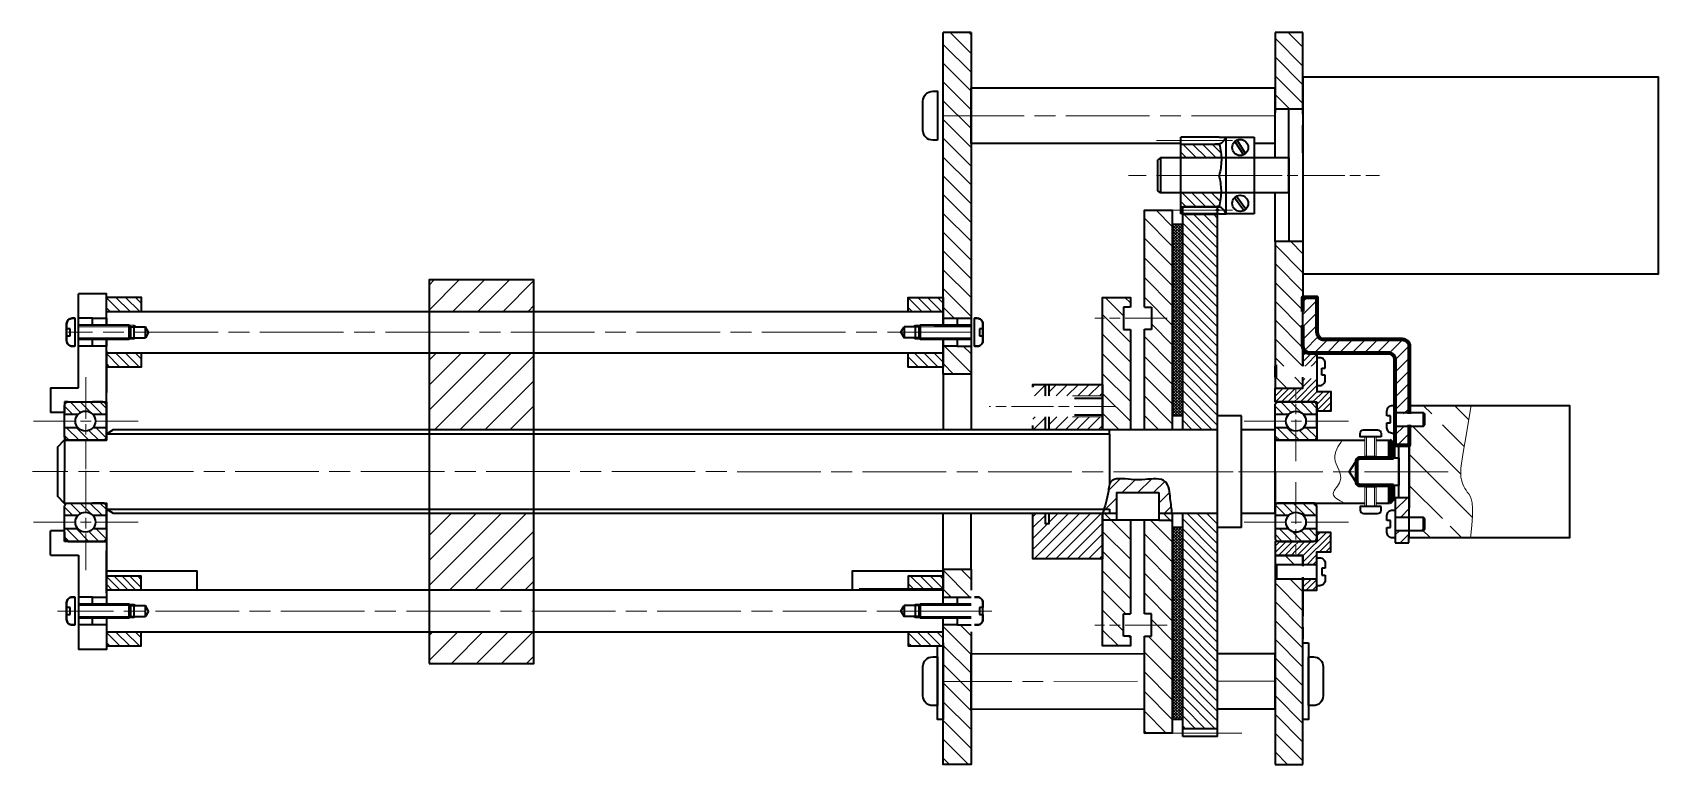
# Model space of a CAD drawing. Header units: millimetres. Extents: x -1657 to 2092, y -1414 to 1302.
# Drawn here: x 1858.6 to 2091.8, y 209.1 to 314.1 of the extents above; entities that cross this region are included whole.
import ezdxf

# ---------------------------------------------------------------- set-up
doc = ezdxf.new("R2010")
doc.units = ezdxf.units.MM
doc.linetypes.add('AM_ISO08W050', pattern=[18, 12, -1.5, 3, -1.5])
doc.linetypes.add('AM_ISO08W050x2', pattern=[9, 6, -0.75, 1.5, -0.75])
for name, color, linetype, lineweight in [('AM_0', 7, 'Continuous', 35), ('AM_0N', 7, 'Continuous', 15), ('AM_4', 3, 'Continuous', 15), ('AM_4N', 3, 'Continuous', 15), ('AM_7', 4, 'AM_ISO08W050', 15), ('AM_8', 1, 'Continuous', 15), ('основные', 7, 'Continuous', 35), ('оч жирные', 7, 'Continuous', 70), ('тонкие', 2, 'Continuous', 15)]:
    doc.layers.add(name, color=color, linetype=linetype, lineweight=lineweight)
pattern_1 = [(315, (1840.7887, 507.6858), (0.7071068, 0.7071068), [])]
pattern_2 = [(45, (1790.4192, 507.68577), (-0.4490128, 0.4490128), [])]
pattern_3 = [(315, (1714.5844, 707.1467), (0.7071068, 0.7071068), [])]
pattern_4 = [(315, (1540.9434, 707.1549), (0.7071068, 0.7071068), [])]
pattern_5 = [(315, (1540.9434, 692.6549), (0.7071068, 0.7071068), [])]
pattern_6 = [(315, (1694.443, 1719.7719), (1.4142136, 1.4142136), [])]
pattern_7 = [(315, (1694.4429, 1719.7719), (0.7071068, 0.7071068), [])]

msp = doc.modelspace()

# ---------------------------------------------------------------- hatches: boundary and pattern name
at = {"layer": 'AM_8'}
h = msp.add_hatch(dxfattribs=at)
h.set_pattern_fill('ANSI31', color=256, scale=0.6, angle=270, style=0)
h.set_pattern_definition([(315, (1694.443, 1719.7719), (1.3470384, 1.3470384), [])])
h.paths.add_polyline_path([(2040.789, 266.219), (2040.789, 271.802), (2040.789, 272.086), (2040.789, 275.086), (2040.789, 276.104), (2040.789, 279.486), (2040.789, 284.086), (2036.789, 284.086), (2036.789, 266.219), (2037.016, 266.436), (2037.016, 266.219)])
h.paths.add_polyline_path([(2040.789, 303.086), (2040.789, 314.086), (2036.789, 314.086), (2036.789, 303.086)])
h.paths.add_polyline_path([(2040.789, 263.086), (2040.789, 264.652), (2037.016, 264.652), (2037.016, 264.436), (2036.789, 264.652), (2036.789, 263.086)])
h.paths.add_polyline_path([(2040.789, 209.086), (2040.789, 228.802), (2040.789, 234.302), (2040.789, 235.736), (2037.016, 235.736), (2036.789, 235.952), (2036.789, 230.369), (2036.789, 209.086)])
h.paths.add_polyline_path([(2040.789, 237.736), (2040.789, 239.086), (2036.789, 239.086), (2036.789, 237.519), (2037.016, 237.736)])
h.paths.add_polyline_path([(1993.18, 209.086), (1993.18, 220.982), (1989.18, 220.975), (1989.18, 215.523), (1989.18, 209.086)])
h.paths.add_polyline_path([(1993.18, 220.982), (1993.18, 228.099), (1993.18, 229.099), (1991.18, 229.099), (1989.18, 229.099), (1989.18, 220.975)])
h.paths.add_polyline_path([(1993.18, 233.099), (1993.18, 234.099), (1993.18, 237.089), (1989.18, 237.089), (1989.18, 233.099), (1991.18, 233.099)])
h.paths.add_polyline_path([(1993.18, 265.089), (1993.18, 269.089), (1991.18, 269.089), (1989.18, 269.089), (1989.18, 265.089)])
h.paths.add_polyline_path([(1991.18, 273.089), (1993.18, 273.089), (1993.18, 274.089), (1993.18, 302.149), (1989.18, 302.149), (1989.18, 296.649), (1989.18, 273.089)])
h.paths.add_polyline_path([(1993.18, 302.149), (1993.18, 314.086), (1989.18, 314.086), (1989.18, 302.149)])
h = msp.add_hatch(dxfattribs=at)
h.set_pattern_fill('_U', color=256, angle=315, style=0, pattern_type=0)
h.set_pattern_definition(pattern_1)
h.paths.add_polyline_path([(2028.789, 297.961), (2023.289, 297.961), (2023.289, 296.086), (2029.081, 296.086)])
h = msp.add_hatch(dxfattribs=at)
h.set_pattern_fill('_U', color=256, angle=315, style=0, pattern_type=0)
h.set_pattern_definition(pattern_1)
h.paths.add_polyline_path([(2028.789, 291.086), (2023.289, 291.086), (2023.289, 289.211), (2028.789, 289.211)])
h = msp.add_hatch(dxfattribs=at)
h.set_pattern_fill('_U', color=256, angle=315, style=0, pattern_type=0)
h.set_pattern_definition(pattern_1)
h.paths.add_polyline_path([(2023.289, 289.211), (2028.789, 289.211), (2029.081, 291.086), (2023.289, 291.086)])
h = msp.add_hatch(dxfattribs=at)
h.set_pattern_fill('_U', color=256, scale=2, angle=315, style=0, pattern_type=0)
h.set_pattern_definition(pattern_6)
h.paths.add_polyline_path([(2022.043, 257.086), (2022.043, 288.586), (2020.039, 288.586), (2018.043, 288.587), (2018.043, 274.695), (2019.043, 274.695), (2019.043, 271.495), (2018.043, 271.496), (2018.043, 257.086)])
h.paths.add_polyline_path([(2019.043, 230.68), (2019.043, 227.48), (2018.043, 227.48), (2018.043, 213.587), (2022.043, 213.587), (2022.043, 244.13), (2020.107, 244.13), (2018.043, 244.13), (2018.043, 230.68)])
h.paths.add_polyline_path([(2016.043, 257.086), (2016.043, 271.49), (2015.043, 271.49), (2015.043, 273.086), (2012.043, 273.086), (2012.043, 257.087)])
h.paths.add_polyline_path([(2015.043, 229.089), (2015.043, 230.7), (2016.043, 230.7), (2016.043, 244.13), (2014.107, 244.13), (2012.043, 244.13), (2012.043, 238.589), (2012.043, 229.089)])
h.paths.add_polyline_path([(2015.043, 273.086), (2015.043, 274.695), (2016.043, 274.695), (2016.043, 276.088), (2012.043, 276.088), (2012.043, 273.086)])
h.paths.add_polyline_path([(2016.043, 226.088), (2016.043, 227.481, -0.1329713), (2015.966, 227.494), (2015.726, 227.494, -0.1110807), (2015.661, 227.48, -0.1110807), (2015.597, 227.494), (2015.357, 227.494, -0.1110807), (2015.293, 227.48, -0.1110807), (2015.229, 227.494), (2015.043, 227.494), (2015.043, 229.089), (2012.043, 229.089), (2012.043, 226.088)])
h = msp.add_hatch(dxfattribs=at)
h.set_pattern_fill('_U', color=256, angle=315, style=0, pattern_type=0)
h.set_pattern_definition(pattern_1)
h.paths.add_polyline_path([(2023.539, 287.961), (2023.539, 259.086), (2023.543, 259.086), (2023.542, 257.086), (2028.539, 257.086), (2028.539, 287.961)])
h = msp.add_hatch(dxfattribs=at)
h.set_pattern_fill('ANSI37', color=256, scale=0.091, angle=270, style=0)
h.set_pattern_definition([(315, (1694.4429, 1719.77185), (0.204300827, 0.204300827), []), (45, (1694.4429, 1719.77185), (-0.204300827, 0.204300827), [])])
h.paths.add_polyline_path([(2023.539, 259.086), (2023.539, 286.586), (2022.043, 286.586), (2022.043, 259.086)])
h.paths.add_polyline_path([(2023.539, 215.586), (2023.539, 243.086), (2022.043, 243.086), (2022.043, 215.586)])
h = msp.add_hatch(dxfattribs=at)
h.set_pattern_fill('ANSI31', color=256, scale=0.8, style=0)
h.set_pattern_definition([(45, (91.5108, 307.4404), (-1.7960512, 1.7960512), [])])
h.paths.add_polyline_path([(1930.46, 278.591), (1915.46, 278.591), (1915.46, 274.085), (1930.46, 274.085)])
h.paths.add_polyline_path([(1930.46, 268.091), (1915.46, 268.093), (1915.46, 257.092), (1930.46, 257.091)])
h.paths.add_polyline_path([(1930.46, 245.091), (1915.46, 245.091), (1915.46, 234.096), (1930.46, 234.097)])
h.paths.add_polyline_path([(1930.46, 228.103), (1915.46, 228.103), (1915.46, 223.591), (1930.46, 223.591)])
h = msp.add_hatch(dxfattribs=at)
h.set_pattern_fill('_U', color=256, angle=315, style=0, pattern_type=0)
h.set_pattern_definition([(315, (1694.4429, 1727.7658), (0.7071068, 0.7071068), [])])
h.paths.add_polyline_path([(1869.148, 275.308), (1869.148, 274.095), (1874.148, 274.095), (1874.148, 276.087), (1869.148, 276.087)])
h = msp.add_hatch(dxfattribs=at)
h.set_pattern_fill('_U', color=256, angle=315, style=0, pattern_type=0)
h.set_pattern_definition(pattern_7)
h.paths.add_polyline_path([(1984.18, 274.086), (1989.18, 274.086), (1989.18, 276.089), (1984.18, 276.089)])
h = msp.add_hatch(dxfattribs=at)
h.set_pattern_fill('ANSI31', color=256, scale=0.4, angle=360)
h.set_pattern_definition([(45, (1694.4429, 1719.7719), (-0.8980256, 0.8980256), [])])
h.paths.add_polyline_path([(2042.789, 272.086), (2042.789, 276.104), (2040.789, 276.104), (2040.789, 272.086)])
edge = h.paths.add_edge_path()
edge.add_arc((2053.042, 267.086), 1, 360, 450, ccw=False)
edge.add_line((2054.042, 267.086), (2054.042, 259.636))
edge.add_line((2054.042, 259.636), (2054.196, 259.369))
edge.add_line((2054.196, 259.369), (2056.042, 259.369))
edge.add_line((2056.042, 259.369), (2056.042, 269.086))
edge.add_arc((2055.042, 269.086), 1, 360, 450)
edge.add_line((2055.042, 270.086), (2054.042, 270.086))
edge.add_line((2054.042, 270.086), (2043.789, 270.086))
edge.add_arc((2043.789, 271.086), 1, 180, 270, ccw=False)
edge.add_line((2042.789, 271.086), (2042.789, 272.086))
edge.add_line((2042.789, 272.086), (2040.789, 272.086))
edge.add_line((2040.789, 272.086), (2040.789, 269.086))
edge.add_arc((2041.789, 269.086), 1, 540, 630)
edge.add_line((2041.789, 268.086), (2053.042, 268.086))
h.paths.add_polyline_path([(2056.042, 254.836), (2056.042, 257.586), (2054.071, 257.586), (2054.042, 257.536), (2054.042, 254.836)])
h.paths.add_polyline_path([(2056.042, 244.586), (2056.042, 247.336), (2054.042, 247.336), (2054.042, 244.636), (2054.071, 244.586)])
h.paths.add_polyline_path([(2055.981, 240.886), (2056.035, 242.586), (2054.071, 242.586), (2054.042, 242.536), (2054.042, 240.886)])
h = msp.add_hatch(dxfattribs=at)
h.set_pattern_fill('_U', color=256, angle=315, style=0, pattern_type=0)
h.set_pattern_definition(pattern_7)
h.paths.add_polyline_path([(1869.148, 267.314), (1869.148, 266.101), (1874.148, 266.101), (1874.148, 268.093), (1869.148, 268.093)])
h = msp.add_hatch(dxfattribs=at)
h.set_pattern_fill('_U', color=256, angle=315, style=0, pattern_type=0)
h.set_pattern_definition(pattern_7)
h.paths.add_polyline_path([(1989.18, 268.093), (1984.18, 268.093), (1984.18, 266.089), (1989.18, 266.089)])
h = msp.add_hatch(dxfattribs=at)
h.set_pattern_fill('ANSI31', color=256, scale=0.2, angle=360, style=0)
h.set_pattern_definition(pattern_2)
h.paths.add_polyline_path([(2042.789, 266.219), (2042.789, 268.086), (2040.789, 268.086), (2040.789, 266.219)])
h.paths.add_polyline_path([(2042.289, 261.086, -0.4142136), (2042.789, 260.586), (2042.789, 259.786), (2044.789, 259.786), (2044.789, 262.586), (2042.789, 262.586), (2042.789, 263.086), (2042.789, 264.436), (2040.789, 264.436), (2040.789, 263.086), (2039.842, 263.086), (2039.842, 261.086)])
h.paths.add_polyline_path([(2042.789, 266.436), (2042.789, 268.086), (2040.789, 268.086), (2040.789, 266.436)], flags=16)
h.paths.add_polyline_path([(2039.789, 261.086), (2039.789, 263.086), (2036.789, 263.086), (2036.789, 261.086)])
h.paths.add_polyline_path([(2042.789, 237.736), (2042.789, 239.086), (2042.789, 239.586), (2044.789, 239.586), (2044.789, 242.386), (2042.789, 242.386), (2042.789, 241.586, -0.4142136), (2042.289, 241.086), (2039.842, 241.086), (2039.842, 239.086), (2040.789, 239.086), (2040.789, 237.736)])
h.paths.add_polyline_path([(2042.789, 234.086), (2042.789, 235.736), (2040.789, 235.736), (2040.789, 234.086)])
h.paths.add_polyline_path([(2039.789, 239.086), (2039.789, 241.086), (2036.789, 241.086), (2036.789, 239.086)])
h = msp.add_hatch(dxfattribs=at)
h.set_pattern_fill('ANSI31', color=256, scale=0.2, angle=360, style=0)
h.set_pattern_definition(pattern_2)
h.paths.add_polyline_path([(2042.789, 267.436), (2042.789, 268.086), (2040.789, 268.086), (2040.789, 266.436), (2042.789, 266.436)])
h = msp.add_hatch(dxfattribs=at)
h.set_pattern_fill('_U', color=256, scale=1.1, angle=405, style=0, pattern_type=0)
h.set_pattern_definition([(45, (1694.4429, 1719.7719), (-0.77781746, 0.77781746), [])])
h.paths.add_polyline_path([(2012.043, 238.589), (2012.043, 245.086), (2004.346, 245.086), (2004.346, 243.589), (2003.846, 243.589), (2003.846, 245.086), (2002.043, 245.086), (2002.043, 238.589)])
h.paths.add_polyline_path([(2012.043, 257.087), (2012.043, 258.951), (2009.736, 258.951), (2004.346, 258.951), (2004.346, 257.087)])
h.paths.add_polyline_path([(2009.736, 261.951), (2012.043, 261.951), (2012.043, 263.589), (2004.346, 263.589), (2004.346, 261.951)])
h.paths.add_polyline_path([(2003.293, 261.951), (2003.846, 261.951), (2003.846, 263.589), (2002.043, 263.589), (2002.043, 261.951), (2002.986, 261.951)])
h.paths.add_polyline_path([(2003.846, 257.087), (2003.846, 258.951), (2003.293, 258.951), (2002.986, 258.951), (2002.043, 258.951), (2002.043, 257.701), (2002.043, 257.087)])
h = msp.add_hatch(dxfattribs=at)
h.set_pattern_fill('_U', color=256, angle=315, style=0, pattern_type=0)
h.set_pattern_definition(pattern_4)
edge = h.paths.add_edge_path()
edge.add_line((1863.148, 260.594), (1863.148, 259.301))
edge.add_line((1863.148, 259.301), (1865.085, 259.301))
edge.add_arc((1866.148, 258.344), 1.43, 402.00772, 497.99228, ccw=False)
edge.add_line((1867.21, 259.301), (1869.148, 259.301))
edge.add_line((1869.148, 259.301), (1869.148, 260.594))
edge.add_arc((1868.648, 260.594), 0.5, 360, 450)
edge.add_line((1868.648, 261.094), (1863.648, 261.094))
edge.add_arc((1863.648, 260.594), 0.5, 450, 540)
h = msp.add_hatch(dxfattribs=at)
h.set_pattern_fill('_U', color=256, angle=315, style=0, pattern_type=0)
h.set_pattern_definition(pattern_3)
edge = h.paths.add_edge_path()
edge.add_line((2036.789, 260.586), (2036.789, 259.293))
edge.add_line((2036.789, 259.293), (2038.726, 259.293))
edge.add_arc((2039.789, 258.336), 1.43, 402.00772, 497.99228, ccw=False)
edge.add_line((2040.851, 259.293), (2042.789, 259.293))
edge.add_line((2042.789, 259.293), (2042.789, 260.586))
edge.add_arc((2042.289, 260.586), 0.5, 360, 450)
edge.add_line((2042.289, 261.086), (2037.289, 261.086))
edge.add_arc((2037.289, 260.586), 0.5, 450, 540)
h = msp.add_hatch(dxfattribs=at)
h.set_pattern_fill('ANSI31', color=256, angle=270)
h.set_pattern_definition([(315, (1694.443, 1719.772), (2.245064, 2.245064), [])])
h.paths.add_polyline_path([(2061.642, 244.369), (2062.095, 243.586), (2061.642, 242.802), (2056.042, 242.802), (2056.042, 241.586), (2064.842, 241.586), (2065.038, 243.356), (2065.127, 244.744), (2065.127, 245.806), (2065.053, 246.596), (2064.923, 247.171), (2064.754, 247.587), (2064.563, 247.898), (2064.368, 248.162), (2064.183, 248.425), (2064.012, 248.697), (2063.858, 248.982), (2063.724, 249.282), (2063.61, 249.598), (2063.521, 249.933), (2063.457, 250.29), (2063.421, 250.671), (2063.416, 251.089), (2063.449, 251.603), (2063.53, 252.281), (2063.665, 253.195), (2063.863, 254.412), (2064.132, 256.004), (2064.481, 258.038), (2064.918, 260.586), (2056.042, 260.586), (2056.042, 259.369), (2061.642, 259.369), (2062.095, 258.586), (2061.642, 257.802), (2058.256, 257.802), (2058.042, 257.586), (2056.042, 257.586), (2056.042, 244.586), (2058.042, 244.586), (2058.256, 244.369)])
h = msp.add_hatch(dxfattribs=at)
h.set_pattern_fill('_U', color=256, angle=315, style=0, pattern_type=0)
h.set_pattern_definition(pattern_4)
edge = h.paths.add_edge_path()
edge.add_line((1869.148, 256.094), (1869.148, 257.387))
edge.add_line((1869.148, 257.387), (1867.21, 257.387))
edge.add_arc((1866.148, 258.344), 1.43, 222.00772, 317.99228, ccw=False)
edge.add_line((1865.085, 257.387), (1863.148, 257.387))
edge.add_line((1863.148, 257.387), (1863.148, 256.094))
edge.add_arc((1863.648, 256.094), 0.5, 540, 630)
edge.add_line((1863.648, 255.594), (1868.648, 255.594))
edge.add_arc((1868.648, 256.094), 0.5, 270, 360)
h = msp.add_hatch(dxfattribs=at)
h.set_pattern_fill('_U', color=256, angle=315, style=0, pattern_type=0)
h.set_pattern_definition(pattern_3)
edge = h.paths.add_edge_path()
edge.add_line((2042.789, 256.086), (2042.789, 257.379))
edge.add_line((2042.789, 257.379), (2040.851, 257.379))
edge.add_arc((2039.789, 258.336), 1.43, 222.00772, 317.99228, ccw=False)
edge.add_line((2038.726, 257.379), (2036.789, 257.379))
edge.add_line((2036.789, 257.379), (2036.789, 256.086))
edge.add_arc((2037.289, 256.086), 0.5, 540, 630)
edge.add_line((2037.289, 255.586), (2042.289, 255.586))
edge.add_arc((2042.289, 256.086), 0.5, 270, 360)
h = msp.add_hatch(dxfattribs=at)
h.set_pattern_fill('_U', color=256, scale=1.6, angle=405, style=0, pattern_type=0)
h.set_pattern_definition([(45, (1694.4429, 1719.7719), (-1.1313708, 1.1313708), [])])
edge = h.paths.add_edge_path()
edge.add_spline(control_points=[(2022.043, 245.086), (2021.947, 245.776), (2021.741, 247.257), (2021.501, 250.351), (2018.308, 249.933), (2016.004, 249.902), (2013.044, 250.402), (2012.875, 247.764), (2012.512, 246.51), (2012.247, 245.699)], knot_values=[0, 0, 0, 0, 2.1793186, 4.6761929, 7.6137194, 9.5843087, 12.5914102, 13.9249725, 16.5621754, 16.5621754, 16.5621754, 16.5621754], degree=3, periodic=0)
edge.add_line((2012.247, 245.699), (2013.039, 245.699))
edge.add_line((2013.039, 245.699), (2013.039, 245.086))
edge.add_line((2013.039, 245.086), (2014.107, 245.086))
edge.add_line((2014.107, 245.086), (2014.107, 248.086))
edge.add_line((2014.107, 248.086), (2020.107, 248.086))
edge.add_line((2020.107, 248.086), (2020.107, 245.086))
edge.add_line((2020.107, 245.086), (2022.043, 245.086))
edge = h.paths.add_edge_path()
edge.add_line((2013.039, 245.086), (2013.039, 245.699))
edge.add_line((2013.039, 245.699), (2012.247, 245.699))
edge.add_spline(control_points=[(2012.247, 245.699), (2012.18, 245.494), (2012.111, 245.29), (2012.043, 245.086)], knot_values=[16.5621754, 16.5621754, 16.5621754, 16.5621754, 17.2303654, 17.2303654, 17.2303654, 17.2303654], degree=3, periodic=0)
edge.add_line((2012.043, 245.086), (2013.039, 245.086))
h = msp.add_hatch(dxfattribs=at)
h.set_pattern_fill('_U', color=256, angle=315, style=0, pattern_type=0)
h.set_pattern_definition(pattern_5)
edge = h.paths.add_edge_path()
edge.add_line((1863.148, 246.094), (1863.148, 244.801))
edge.add_line((1863.148, 244.801), (1865.085, 244.801))
edge.add_arc((1866.148, 243.844), 1.43, 402.00772, 497.99228, ccw=False)
edge.add_line((1867.21, 244.801), (1869.148, 244.801))
edge.add_line((1869.148, 244.801), (1869.148, 246.094))
edge.add_arc((1868.648, 246.094), 0.5, 360, 450)
edge.add_line((1868.648, 246.594), (1863.648, 246.594))
edge.add_arc((1863.648, 246.094), 0.5, 450, 540)
h = msp.add_hatch(dxfattribs=at)
h.set_pattern_fill('_U', color=256, scale=2, angle=315, style=0, pattern_type=0)
h.set_pattern_definition(pattern_6)
h.paths.add_polyline_path([(2020.107, 245.086), (2020.107, 244.13), (2022.043, 244.13), (2022.043, 245.086)])
edge = h.paths.add_edge_path()
edge.add_spline(control_points=[(2012.043, 245.086), (2012.043, 245.086), (2012.043, 245.086), (2012.043, 245.086)], knot_values=[17.2303654, 17.2303654, 17.2303654, 17.2303654, 17.2304939, 17.2304939, 17.2304939, 17.2304939], degree=3, periodic=0)
edge.add_line((2012.043, 245.086), (2012.043, 244.13))
edge.add_line((2012.043, 244.13), (2014.107, 244.13))
edge.add_line((2014.107, 244.13), (2014.107, 245.086))
edge.add_line((2014.107, 245.086), (2012.043, 245.086))
h = msp.add_hatch(dxfattribs=at)
h.set_pattern_fill('_U', color=256, angle=315, style=0, pattern_type=0)
h.set_pattern_definition(pattern_1)
h.paths.add_polyline_path([(2023.539, 214.211), (2028.539, 214.211), (2028.539, 245.086), (2023.539, 245.086)])
h = msp.add_hatch(dxfattribs=at)
h.set_pattern_fill('_U', color=256, angle=315, style=0, pattern_type=0)
h.set_pattern_definition(pattern_3)
edge = h.paths.add_edge_path()
edge.add_arc((2042.289, 246.086), 0.5, 360, 450)
edge.add_line((2042.289, 246.586), (2037.289, 246.586))
edge.add_arc((2037.289, 246.086), 0.5, 450, 540)
edge.add_line((2036.789, 246.086), (2036.789, 244.793))
edge.add_line((2036.789, 244.793), (2038.726, 244.793))
edge.add_arc((2039.789, 243.836), 1.43, 402.00772, 497.99228, ccw=False)
edge.add_line((2040.851, 244.793), (2042.789, 244.793))
edge.add_line((2042.789, 244.793), (2042.789, 246.086))
h = msp.add_hatch(dxfattribs=at)
h.set_pattern_fill('_U', color=256, angle=315, style=0, pattern_type=0)
h.set_pattern_definition(pattern_5)
edge = h.paths.add_edge_path()
edge.add_line((1869.148, 241.594), (1869.148, 242.887))
edge.add_line((1869.148, 242.887), (1867.21, 242.887))
edge.add_arc((1866.148, 243.844), 1.43, 222.00772, 317.99228, ccw=False)
edge.add_line((1865.085, 242.887), (1863.148, 242.887))
edge.add_line((1863.148, 242.887), (1863.148, 241.594))
edge.add_arc((1863.648, 241.594), 0.5, 540, 630)
edge.add_line((1863.648, 241.094), (1868.648, 241.094))
edge.add_arc((1868.648, 241.594), 0.5, 270, 360)
h = msp.add_hatch(dxfattribs=at)
h.set_pattern_fill('_U', color=256, angle=315, style=0, pattern_type=0)
h.set_pattern_definition(pattern_3)
edge = h.paths.add_edge_path()
edge.add_line((2038.726, 242.879), (2036.789, 242.879))
edge.add_line((2036.789, 242.879), (2036.789, 241.586))
edge.add_arc((2037.289, 241.586), 0.5, 540, 630)
edge.add_line((2037.289, 241.086), (2042.289, 241.086))
edge.add_arc((2042.289, 241.586), 0.5, 270, 360)
edge.add_line((2042.789, 241.586), (2042.789, 242.879))
edge.add_line((2042.789, 242.879), (2040.851, 242.879))
edge.add_arc((2039.789, 243.836), 1.43, 222.00772, 317.99228, ccw=False)
h = msp.add_hatch(dxfattribs=at)
h.set_pattern_fill('_U', color=256, scale=0.8, angle=315, style=0, pattern_type=0)
h.set_pattern_definition([(315, (1694.4429, 1719.77185), (0.56568542, 0.56568542), [])])
h.paths.add_polyline_path([(1869.148, 234.875), (1869.148, 234.728), (1869.148, 234.099), (1869.148, 234.095), (1874.148, 234.095), (1874.148, 236.087), (1869.148, 236.087)])
h = msp.add_hatch(dxfattribs=at)
h.set_pattern_fill('_U', color=256, angle=315, style=0, pattern_type=0)
h.set_pattern_definition(pattern_7)
h.paths.add_polyline_path([(1989.18, 236.099), (1984.18, 236.099), (1984.18, 234.225), (1989.18, 234.225)])
h = msp.add_hatch(dxfattribs=at)
h.set_pattern_fill('_U', color=256, angle=315, style=0, pattern_type=0)
h.set_pattern_definition([(315, (1694.4429, 1679.7582), (0.7071068, 0.7071068), [])])
h.paths.add_polyline_path([(1869.148, 227.3), (1869.148, 226.087), (1874.148, 226.087), (1874.148, 228.079), (1869.148, 228.079)])
h = msp.add_hatch(dxfattribs=at)
h.set_pattern_fill('_U', color=256, angle=315, style=0, pattern_type=0)
h.set_pattern_definition(pattern_7)
h.paths.add_polyline_path([(1984.18, 226.099), (1989.18, 226.099), (1989.18, 228.103), (1984.18, 228.103)])

# ---------------------------------------------------------------- linework, layer by layer
at = {"layer": 'AM_0'}
for p, q in [((2028.789, 299.086), (2023.289, 299.086)), ((2023.289, 288.086), (2023.289, 299.086)), ((2029.789, 288.086), (2029.789, 299.086)), ((2020.368, 296.086), (2019.965, 295.819)), ((2019.965, 291.353), (2019.965, 295.819)), ((2023.289, 296.086), (2020.368, 296.086)), ((2023.289, 291.086), (2023.289, 296.086)), ((2038.789, 296.086), (2028.789, 296.086)), ((2038.789, 291.086), (2038.789, 296.086)), ((2038.789, 296.086), (2038.789, 291.086)), ((2020.368, 291.086), (2019.965, 291.353)), ((2023.289, 291.086), (2020.368, 291.086)), ((2038.789, 291.086), (2028.789, 291.086)), ((2028.789, 288.086), (2023.289, 288.086)), ((2028.539, 289.086), (2023.539, 289.086)), ((2023.539, 257.086), (2023.539, 289.086)), ((2028.539, 287.961), (2023.539, 287.961)), ((2028.539, 213.086), (2028.539, 289.086)), ((1872.648, 271.872), (1874.748, 271.872)), ((1873.148, 270.089), (1873.148, 272.089)), ((1875.2, 271.089), (1874.748, 271.872)), ((1874.748, 270.305), (1874.748, 271.872)), ((1875.2, 271.089), (1874.748, 270.305)), ((1983.127, 271.089), (1983.58, 271.872)), ((1983.127, 271.089), (1983.58, 270.305)), ((1985.68, 271.872), (1983.58, 271.872)), ((1983.58, 271.872), (1983.58, 270.305)), ((1985.18, 272.089), (1985.18, 270.089)), ((1872.648, 270.305), (1874.748, 270.305)), ((1985.68, 270.305), (1983.58, 270.305)), ((2031.977, 259.086), (2028.539, 259.086)), ((2028.539, 243.086), (2028.539, 259.086)), ((2031.977, 243.086), (2031.977, 259.086)), ((2028.539, 245.086), (2028.539, 257.086)), ((2036.789, 257.086), (2031.977, 257.086)), ((2023.539, 213.086), (2023.539, 245.086)), ((2036.789, 245.086), (2031.977, 245.086)), ((2031.977, 243.086), (2028.539, 243.086)), ((1872.648, 231.883), (1874.748, 231.883)), ((1873.148, 230.099), (1873.148, 232.099)), ((1875.2, 231.099), (1874.748, 231.883)), ((1874.748, 230.316), (1874.748, 231.883)), ((1875.2, 231.099), (1874.748, 230.316)), ((1983.127, 231.099), (1983.58, 231.883)), ((1983.127, 231.099), (1983.58, 230.316)), ((1985.68, 231.883), (1983.58, 231.883)), ((1983.58, 231.883), (1983.58, 230.316)), ((1985.18, 232.099), (1985.18, 230.099)), ((1872.648, 230.316), (1874.748, 230.316)), ((1985.68, 230.316), (1983.58, 230.316)), ((2028.539, 214.211), (2023.539, 214.211)), ((2028.539, 213.086), (2023.539, 213.086))]:
    msp.add_line(p, q, dxfattribs=at)
at = {"layer": 'AM_0N'}
for p, q in [((2048.991, 256.086), (2049.691, 256.086)), ((2049.691, 256.086), (2049.691, 255.425)), ((2049.691, 256.086), (2051.291, 256.086)), ((2049.691, 255.425), (2049.691, 255.211)), ((2049.691, 255.211), (2049.691, 253.3)), ((2051.291, 256.086), (2051.991, 256.086)), ((2051.291, 256.086), (2051.291, 255.425)), ((2051.291, 255.425), (2051.291, 255.211)), ((2051.291, 255.211), (2051.291, 253.3)), ((2049.691, 253.3), (2049.905, 253.086)), ((2051.291, 253.3), (2049.691, 253.3)), ((2051.076, 253.086), (2049.905, 253.086)), ((2051.291, 253.3), (2051.076, 253.086)), ((2049.691, 248.871), (2049.905, 249.086)), ((2049.691, 246.961), (2049.691, 248.871)), ((2051.291, 248.871), (2049.691, 248.871)), ((2051.076, 249.086), (2049.905, 249.086)), ((2051.291, 248.871), (2051.076, 249.086)), ((2051.291, 246.961), (2051.291, 248.871)), ((2048.991, 246.086), (2049.691, 246.086)), ((2049.691, 246.746), (2049.691, 246.961)), ((2049.691, 246.086), (2049.691, 246.746)), ((2049.691, 246.086), (2051.291, 246.086)), ((2051.291, 246.746), (2051.291, 246.961)), ((2051.291, 246.086), (2051.291, 246.746)), ((2051.291, 246.086), (2051.991, 246.086))]:
    msp.add_line(p, q, dxfattribs=at)
at = {"layer": 'AM_4'}
for p, q in [((1872.648, 271.872), (1865.148, 271.872)), ((1873.148, 272.089), (1872.421, 272.089)), ((1873.148, 272.089), (1873.548, 271.872)), ((1985.18, 272.089), (1984.78, 271.872)), ((1985.18, 272.089), (1985.906, 272.089)), ((1985.68, 271.872), (1993.18, 271.872)), ((1872.648, 270.305), (1865.148, 270.305)), ((1873.148, 270.089), (1872.421, 270.089)), ((1873.148, 270.089), (1873.548, 270.305)), ((1985.18, 270.089), (1984.78, 270.305)), ((1985.18, 270.089), (1985.906, 270.089)), ((1985.68, 270.305), (1993.18, 270.305)), ((2007.736, 261.951), (2012.043, 261.951)), ((2007.736, 258.951), (2012.043, 258.951)), ((2049.691, 253.3), (2049.691, 253.086)), ((2051.291, 253.3), (2051.291, 253.086)), ((2049.691, 248.871), (2049.691, 249.086)), ((2051.291, 248.871), (2051.291, 249.086)), ((1872.648, 231.883), (1865.148, 231.883)), ((1873.148, 232.099), (1872.421, 232.099)), ((1873.148, 232.099), (1873.548, 231.883)), ((1985.18, 232.099), (1984.78, 231.883)), ((1985.18, 232.099), (1985.906, 232.099)), ((1985.68, 231.883), (1993.18, 231.883)), ((1872.648, 230.316), (1865.148, 230.316)), ((1873.148, 230.099), (1872.421, 230.099)), ((1873.148, 230.099), (1873.548, 230.316)), ((1985.18, 230.099), (1984.78, 230.316)), ((1985.18, 230.099), (1985.906, 230.099)), ((1985.68, 230.316), (1993.18, 230.316))]:
    msp.add_line(p, q, dxfattribs=at)
msp.add_lwpolyline([(2064.918, 260.586), (2064.481, 258.038), (2064.132, 256.004), (2063.863, 254.412), (2063.665, 253.195), (2063.53, 252.281), (2063.449, 251.603), (2063.416, 251.089), (2063.421, 250.671), (2063.457, 250.29), (2063.521, 249.933), (2063.61, 249.598), (2063.724, 249.282), (2063.858, 248.982), (2064.012, 248.697), (2064.183, 248.425), (2064.368, 248.162), (2064.563, 247.898), (2064.754, 247.587), (2064.923, 247.171), (2065.053, 246.596), (2065.127, 245.806), (2065.127, 244.744), (2065.038, 243.356), (2064.842, 241.586)], dxfattribs=at)
at = {"layer": 'AM_4N'}
for p, q in [((2049.905, 253.086), (2049.905, 256.086)), ((2051.076, 253.086), (2051.076, 256.086)), ((2049.905, 249.086), (2049.905, 246.086)), ((2051.076, 249.086), (2051.076, 246.086))]:
    msp.add_line(p, q, dxfattribs=at)
at = {"layer": 'AM_7'}
for p, q in [((2036.789, 302.149), (1989.18, 302.149)), ((2030.706, 298.586), (2019.789, 298.586)), ((2031.789, 293.586), (2015.789, 293.586)), ((2030.706, 288.618), (2019.789, 288.586)), ((2030.706, 288.586), (2020.039, 288.586)), ((1993.18, 271.089), (1863.654, 271.089)), ((1953.68, 268.089), (1869.148, 268.097)), ((2061.632, 251.086), (1858.558, 251.094)), ((1953.68, 234.099), (1869.148, 234.091)), ((1996.18, 231.099), (1862.148, 231.099)), ((2017.043, 221.023), (1989.18, 220.975)), ((2036.789, 221.023), (2028.539, 221.023)), ((2032.039, 213.586), (2020.039, 213.586))]:
    msp.add_line(p, q, dxfattribs=at)
at = {"layer": 'AM_7', "linetype": 'AM_ISO08W050x2'}
for p, q in [((2038.789, 296.086), (2038.789, 296.086)), ((2031.789, 293.586), (2051.789, 293.586)), ((2021.306, 273.086), (2010.956, 273.086)), ((1866.201, 264.652), (1866.201, 251.461)), ((2039.789, 252.586), (2039.789, 262.882)), ((2013.992, 260.451), (1995.797, 260.451)), ((1873.701, 258.344), (1858.701, 258.344)), ((1873.701, 258.344), (1858.701, 258.344)), ((2047.342, 258.336), (2032.342, 258.336)), ((1866.201, 251.198), (1866.201, 236.961)), ((2039.789, 251.086), (2025.539, 251.086)), ((2039.789, 249.586), (2039.789, 239.289)), ((1873.701, 243.844), (1858.701, 243.844)), ((1873.701, 243.844), (1858.701, 243.844)), ((2047.342, 243.836), (2032.342, 243.836)), ((2047.342, 243.836), (2032.342, 243.836)), ((1980.127, 231.099), (1994.18, 231.099)), ((2021.306, 229.089), (2010.956, 229.089))]:
    msp.add_line(p, q, dxfattribs=at)
at = {"layer": 'основные'}
for p, q in [((1993.18, 314.086), (1989.18, 314.086)), ((2040.789, 314.086), (2036.789, 314.086)), ((2055.177, 307.686), (2040.789, 307.686)), ((2040.789, 307.686), (2040.789, 302.369)), ((2036.775, 303.086), (2036.775, 296.086)), ((2040.789, 303.086), (2036.789, 303.086)), ((2038.789, 293.586), (2038.789, 303.086)), ((2040.789, 302.369), (2040.789, 293.586)), ((2028.789, 299.086), (2029.789, 299.086)), ((2029.789, 299.086), (2033.789, 299.086)), ((2031.356, 298.652), (2031.04, 298.455)), ((2032.566, 296.713), (2031.356, 298.652)), ((2033.789, 299.086), (2033.789, 288.086)), ((2023.289, 298.086), (2028.789, 298.086)), ((2031.04, 298.455), (2032.241, 296.529)), ((2020.368, 296.086), (2020.368, 291.086)), ((2028.789, 296.086), (2023.289, 296.086)), ((2038.789, 293.586), (2038.789, 284.086)), ((2028.789, 291.086), (2023.289, 291.086)), ((2030.978, 290.386), (2031.278, 290.607)), ((2032.329, 288.543), (2030.978, 290.386)), ((2031.278, 290.607), (2032.62, 288.776)), ((2036.789, 284.086), (2036.789, 291.086)), ((2023.289, 289.086), (2028.789, 289.086)), ((2028.789, 288.586), (2028.289, 288.586)), ((2028.789, 288.086), (2029.789, 288.086)), ((2033.789, 288.086), (2029.789, 288.086)), ((2022.043, 286.586), (2023.539, 286.586)), ((2040.789, 284.086), (2036.789, 284.086)), ((2036.789, 284.086), (2036.789, 263.086)), ((2040.789, 284.086), (2038.789, 284.086)), ((2040.789, 279.486), (2044.789, 279.486)), ((2040.789, 279.486), (2040.789, 274.086)), ((1865.148, 263.095), (1865.148, 276.594)), ((1867.148, 273.089), (1865.148, 273.089)), ((1991.18, 273.089), (1993.18, 273.089)), ((2016.043, 274.695), (2015.043, 274.695)), ((2015.043, 274.695), (2015.043, 271.49)), ((2018.043, 274.695), (2019.043, 274.695)), ((2019.043, 274.695), (2019.043, 271.495)), ((1863.948, 271.589), (1863.448, 271.589)), ((1863.448, 270.589), (1863.948, 270.589)), ((1863.948, 270.589), (1863.948, 271.589)), ((1872.421, 272.089), (1865.148, 272.089)), ((1872.421, 270.089), (1872.421, 272.089)), ((1872.648, 271.872), (1872.421, 272.089)), ((1872.648, 270.305), (1872.648, 271.872)), ((1985.906, 272.089), (1985.68, 271.872)), ((1985.68, 271.872), (1985.68, 270.305)), ((1985.906, 272.089), (1985.906, 270.089)), ((1993.18, 272.089), (1985.906, 272.089)), ((1987.906, 272.089), (1993.18, 272.089)), ((1994.88, 271.589), (1994.38, 271.589)), ((1994.38, 271.589), (1994.38, 270.589)), ((1994.38, 270.589), (1994.88, 270.589)), ((2015.043, 271.49), (2016.043, 271.49)), ((2019.043, 271.495), (2018.046, 271.496)), ((2040.789, 271.802), (2040.789, 266.219)), ((1870.421, 270.089), (1865.148, 270.089)), ((1865.148, 270.089), (1872.421, 270.089)), ((1867.148, 269.089), (1865.148, 269.089)), ((1869.148, 268.089), (1869.148, 269.656)), ((1869.148, 267.314), (1869.148, 268.881)), ((1872.421, 270.089), (1872.648, 270.305)), ((1985.68, 270.305), (1985.906, 270.089)), ((1985.906, 270.089), (1993.18, 270.089)), ((1991.18, 269.089), (1993.18, 269.089)), ((2036.789, 266.219), (2037.016, 266.436)), ((2036.789, 264.652), (2036.789, 266.219)), ((2037.016, 264.436), (2037.016, 266.436)), ((2043.489, 264.936), (2043.489, 265.936)), ((2043.489, 265.936), (2043.989, 265.936)), ((1989.18, 265.089), (1989.179, 257.088)), ((1993.18, 265.089), (1993.18, 257.088)), ((2037.016, 264.436), (2036.789, 264.652)), ((2040.789, 263.086), (2040.789, 264.652)), ((2043.989, 264.936), (2043.489, 264.936)), ((1861.148, 263.099), (1865.148, 263.095)), ((2008.043, 261.645), (2012.043, 261.645)), ((2036.789, 263.086), (2040.789, 263.086)), ((1863.143, 259.599), (1861.148, 259.599)), ((1863.648, 261.094), (1863.143, 261.099)), ((1863.143, 261.099), (1863.143, 260.599)), ((1863.143, 261.099), (1863.143, 259.599)), ((1865.085, 259.301), (1863.148, 259.301)), ((1868.648, 261.094), (1867.148, 261.094)), ((1869.148, 259.301), (1867.21, 259.301)), ((1868.648, 261.094), (1869.148, 261.094)), ((1869.148, 261.094), (1869.148, 260.594)), ((1869.148, 260.594), (1869.148, 255.594)), ((1869.148, 257.387), (1869.148, 260.594)), ((2008.043, 259.258), (2012.043, 259.258)), ((2023.543, 259.086), (2022.043, 259.086)), ((2023.542, 257.086), (2023.543, 259.086)), ((2038.726, 259.293), (2036.789, 259.293)), ((2042.289, 261.086), (2040.789, 261.086)), ((2042.789, 259.293), (2040.851, 259.293)), ((2042.289, 261.086), (2042.789, 261.086)), ((2042.789, 261.086), (2042.789, 260.586)), ((2042.789, 260.586), (2042.789, 255.586)), ((2042.789, 257.379), (2042.789, 260.586)), ((2044.789, 259.786), (2042.789, 259.786)), ((2053.342, 259.086), (2052.842, 259.086)), ((2053.342, 258.086), (2053.342, 259.086)), ((2054.042, 259.586), (2058.042, 259.586)), ((2058.042, 259.586), (2058.042, 257.586)), ((2058.256, 259.369), (2058.042, 259.586)), ((2058.256, 257.802), (2058.256, 259.369)), ((1865.085, 257.387), (1863.148, 257.387)), ((1869.148, 257.387), (1867.21, 257.387)), ((1870.148, 257.094), (1869.148, 256.481)), ((2028.539, 257.086), (1870.148, 257.094)), ((2013.039, 256.472), (2013.039, 257.087)), ((2038.726, 257.379), (2036.789, 257.379)), ((2036.789, 245.086), (2036.789, 257.086)), ((2042.789, 257.379), (2040.851, 257.379)), ((2052.842, 258.086), (2053.342, 258.086)), ((2058.042, 257.586), (2054.042, 257.586)), ((2058.042, 257.586), (2058.256, 257.802)), ((1863.148, 255.594), (1863.12, 246.594)), ((1863.148, 256.094), (1863.148, 255.594)), ((2013.039, 256.472), (1869.148, 256.481)), ((2013.039, 256.472), (2013.039, 249.262)), ((2036.789, 255.586), (2049.691, 255.586)), ((2051.291, 255.586), (2053.189, 255.586)), ((2047.402, 251.086), (2048.712, 253.086)), ((2048.712, 253.086), (2048.842, 253.086)), ((2036.789, 251.086), (2036.789, 246.586)), ((2047.402, 251.086), (2048.712, 249.086)), ((2056.042, 251.086), (2056.042, 245.886)), ((2048.842, 249.086), (2048.712, 249.086)), ((2056.042, 247.336), (2054.042, 247.336)), ((2054.042, 247.336), (2054.042, 240.886)), ((1868.648, 246.594), (1867.148, 246.594)), ((1868.648, 246.594), (1869.148, 246.594)), ((1869.148, 246.594), (1869.148, 245.707)), ((1869.148, 246.594), (1869.148, 246.094)), ((1869.148, 246.094), (1869.148, 241.094)), ((1869.148, 242.887), (1869.148, 246.094)), ((1869.148, 245.707), (2013.039, 245.699)), ((1870.189, 245.094), (1869.148, 245.707)), ((1869.148, 245.707), (1869.148, 245.707)), ((2014.107, 245.086), (1870.189, 245.094)), ((1989.18, 237.089), (1989.18, 245.087)), ((1993.18, 237.089), (1993.18, 245.087)), ((2013.039, 245.699), (2013.039, 245.086)), ((2022.043, 245.086), (2020.107, 245.086)), ((2028.539, 245.086), (2020.543, 245.086)), ((2036.789, 246.586), (2049.691, 246.586)), ((2051.291, 246.586), (2053.189, 246.586)), ((1863.143, 242.589), (1861.148, 242.589)), ((1865.085, 244.801), (1863.148, 244.801)), ((1865.085, 242.887), (1863.148, 242.887)), ((1869.148, 244.801), (1867.21, 244.801)), ((1869.148, 242.887), (1867.21, 242.887)), ((2014.107, 244.13), (2012.043, 244.13)), ((2020.107, 244.13), (2022.043, 244.13)), ((2023.543, 243.086), (2022.043, 243.086)), ((2038.726, 244.793), (2036.789, 244.793)), ((2038.726, 242.879), (2036.789, 242.879)), ((2042.789, 244.793), (2040.851, 244.793)), ((2042.789, 242.879), (2040.851, 242.879)), ((2053.342, 244.086), (2052.842, 244.086)), ((2052.842, 243.086), (2053.342, 243.086)), ((2053.342, 243.086), (2053.342, 244.086)), ((2054.042, 244.586), (2058.042, 244.586)), ((2058.042, 242.586), (2054.042, 242.586)), ((2055.981, 240.886), (2056.042, 242.802)), ((2058.042, 244.586), (2058.042, 242.586)), ((2058.256, 244.369), (2058.042, 244.586)), ((2058.042, 242.586), (2058.256, 242.802)), ((2058.256, 242.802), (2058.256, 244.369)), ((1863.148, 241.094), (1863.148, 241.594)), ((1863.648, 241.094), (1863.148, 241.094)), ((2042.789, 241.083), (2042.239, 241.083)), ((2042.789, 241.586), (2042.789, 241.083)), ((2054.042, 240.886), (2055.981, 240.886)), ((1861.148, 239.089), (1865.148, 239.093)), ((1865.148, 239.093), (1865.148, 225.594)), ((1869.148, 238.728), (1869.148, 234.728)), ((2036.789, 239.086), (2036.789, 230.369)), ((2040.789, 239.086), (2036.789, 239.086)), ((2040.789, 239.086), (2040.789, 237.519)), ((2040.789, 237.519), (2040.789, 239.086)), ((2037.016, 237.736), (2036.789, 237.519)), ((2036.789, 237.519), (2036.789, 235.952)), ((2036.789, 235.952), (2037.016, 235.736)), ((2042.789, 237.736), (2037.016, 237.736)), ((2037.016, 237.736), (2037.016, 235.736)), ((2037.016, 235.736), (2042.789, 235.736)), ((2040.789, 234.302), (2040.789, 235.952)), ((2040.789, 235.952), (2040.789, 235.869)), ((2043.989, 237.236), (2043.489, 237.236)), ((2043.489, 237.236), (2043.489, 236.236)), ((2043.489, 236.236), (2043.989, 236.236)), ((1869.148, 234.875), (1869.148, 233.308)), ((1869.148, 234.099), (1869.148, 232.532)), ((1989.18, 234.225), (1977.157, 234.225)), ((1977.157, 234.225), (1977.157, 234.095)), ((1989.18, 233.965), (1989.18, 234.225)), ((2040.789, 228.802), (2040.789, 234.302)), ((1863.948, 231.599), (1863.448, 231.599)), ((1863.948, 230.599), (1863.948, 231.599)), ((1867.148, 233.099), (1865.148, 233.099)), ((1872.421, 232.099), (1865.148, 232.099)), ((1872.421, 230.099), (1872.421, 232.099)), ((1872.648, 231.883), (1872.421, 232.099)), ((1872.648, 230.316), (1872.648, 231.883)), ((1985.906, 232.099), (1985.68, 231.883)), ((1985.68, 231.883), (1985.68, 230.316)), ((1985.906, 232.099), (1985.906, 230.099)), ((1993.18, 232.099), (1985.906, 232.099)), ((1987.906, 232.099), (1993.18, 232.099)), ((1991.18, 233.099), (1993.18, 233.099)), ((1994.88, 231.599), (1994.38, 231.599)), ((1994.38, 231.599), (1994.38, 230.599)), ((1863.448, 230.599), (1863.948, 230.599)), ((1870.421, 230.099), (1865.148, 230.099)), ((1865.148, 230.099), (1872.421, 230.099)), ((1867.148, 229.099), (1865.148, 229.099)), ((1872.421, 230.099), (1872.648, 230.316)), ((1985.68, 230.316), (1985.906, 230.099)), ((1985.906, 230.099), (1993.18, 230.099)), ((1991.18, 229.099), (1993.18, 229.099)), ((1994.38, 230.599), (1994.88, 230.599)), ((2015.043, 227.494), (2015.043, 230.7)), ((2015.043, 230.7), (2016.043, 230.7)), ((2019.043, 230.68), (2018.043, 230.68)), ((2019.043, 227.48), (2019.043, 230.68)), ((2036.789, 230.369), (2036.789, 209.086)), ((2040.789, 209.086), (2040.789, 228.802)), ((2016.043, 227.494), (2015.043, 227.494)), ((2018.043, 227.48), (2019.043, 227.48)), ((2022.043, 215.586), (2023.539, 215.586)), ((1993.18, 209.086), (1989.18, 209.086)), ((2036.789, 209.086), (2040.789, 209.086))]:
    msp.add_line(p, q, dxfattribs=at)
for points in [[(1993.18, 314.086), (1993.18, 265.089), (1989.18, 265.089), (1989.18, 270.089)], [(1989.18, 272.089), (1989.18, 314.086)], [(2036.789, 314.086), (2036.789, 302.612)], [(2040.789, 302.369), (2040.789, 314.086)], [(2023.289, 298.149), (1993.18, 298.149), (1993.18, 306.149), (2036.775, 306.149), (2036.775, 298.149), (2033.789, 298.149)], [(2040.789, 296.83), (2040.789, 279.486), (2091.789, 279.486), (2091.789, 307.686), (2055.177, 307.686)], [(2040.789, 296.83), (2040.789, 300.802)], [(2018.043, 274.695), (2018.043, 288.587), (2022.043, 288.587), (2022.043, 257.086)], [(1869.148, 272.089), (1869.148, 276.594), (1865.148, 276.594)], [(1869.148, 272.089), (1869.148, 276.101), (1874.148, 276.101), (1874.148, 274.089)], [(1984.18, 274.086), (1984.18, 276.089), (1989.18, 276.089), (1989.18, 272.089)], [(2012.043, 257.087), (2012.043, 276.088), (2016.043, 276.088), (2016.043, 274.695)], [(1867.148, 272.089), (1867.148, 273.089), (1869.148, 273.089), (1869.148, 272.089)], [(1869.148, 272.089), (1869.148, 274.085), (1989.18, 274.086), (1989.18, 272.089)], [(1989.18, 272.089), (1989.18, 273.089), (1991.18, 273.089), (1991.18, 272.089)], [(2040.789, 272.086), (2040.789, 275.086)], [(2016.043, 271.49), (2016.043, 257.086)], [(2018.043, 257.086), (2018.043, 271.51)], [(2040.789, 268.086), (2040.789, 270.086), (2040.789, 271.802)], [(1863.148, 255.594), (1869.148, 255.594), (1869.148, 270.089)], [(1869.148, 270.089), (1869.148, 269.089), (1867.148, 269.089), (1867.148, 270.089)], [(1874.148, 268.097), (1874.148, 266.101), (1869.148, 266.101), (1869.148, 270.089)], [(1989.18, 270.089), (1989.18, 268.093), (1869.148, 268.093), (1869.148, 270.089)], [(1869.148, 268.444), (1869.148, 262.444)], [(1989.18, 270.089), (1989.18, 266.089), (1984.18, 266.089), (1984.18, 268.093)], [(1991.18, 270.089), (1991.18, 269.089), (1989.18, 269.089), (1989.18, 270.089)], [(2002.043, 263.201), (2002.043, 263.589), (2012.043, 263.589), (2012.043, 257.087)], [(2003.846, 261.951), (2003.846, 263.589), (2004.346, 263.589), (2004.346, 261.951)], [(2036.789, 261.086), (2036.789, 263.086), (2040.789, 263.086), (2040.789, 264.652)], [(1861.148, 263.099), (1861.148, 259.599)], [(1863.648, 261.094), (1869.148, 261.094), (1869.148, 263.094)], [(2003.846, 257.088), (2003.846, 258.951)], [(2004.346, 258.951), (2004.346, 257.088)], [(2056.042, 259.369), (2056.042, 260.586), (2079.042, 260.586), (2079.042, 241.586), (2056.042, 241.586), (2056.042, 257.802)], [(2002.043, 257.087), (2002.043, 257.701)], [(1869.148, 256.481), (1869.148, 255.594), (1863.12, 255.594), (1862.12, 254.594), (1862.12, 247.594), (1863.12, 246.594), (1869.148, 246.594)], [(2053.789, 253.086), (2054.542, 253.086), (2054.542, 249.086), (2053.789, 249.086)], [(1863.148, 246.594), (1869.148, 246.594), (1869.148, 232.099)], [(2012.043, 245.086), (2012.043, 238.589), (2002.043, 238.589), (2002.043, 245.086)], [(2004.346, 245.086), (2004.346, 243.589), (2003.846, 243.589), (2003.846, 245.086)], [(2016.043, 227.494), (2016.043, 226.088), (2012.043, 226.088), (2012.043, 245.086)], [(2022.043, 245.086), (2022.043, 213.587), (2018.043, 213.587), (2018.043, 227.48)], [(1861.148, 239.089), (1861.148, 242.589)], [(2016.043, 244.13), (2016.043, 230.7)], [(2018.043, 230.68), (2018.043, 244.13)], [(1863.148, 242.394), (1863.148, 241.594)], [(1863.648, 241.094), (1869.148, 241.094), (1869.148, 239.094)], [(2036.789, 241.086), (2036.789, 239.086), (2040.789, 239.086), (2040.789, 237.519)], [(1869.148, 233.728), (1869.148, 233.728), (1869.148, 239.728)], [(1869.148, 234.095), (1869.148, 236.865), (1882.148, 236.865), (1882.148, 234.095)], [(1874.148, 234.092), (1874.148, 236.087), (1869.148, 236.087), (1869.148, 232.099)], [(1976.18, 234.095), (1976.18, 236.865), (1989.18, 236.865), (1989.18, 234.095)], [(1989.18, 232.099), (1989.18, 236.099), (1984.18, 236.099), (1984.18, 234.095)], [(1989.18, 232.099), (1989.18, 237.089), (1993.18, 237.089), (1993.18, 234.099)], [(1989.18, 232.099), (1989.18, 234.095), (1869.148, 234.095), (1869.148, 232.099)], [(2040.789, 234.086), (2040.789, 232.086), (2040.789, 230.369)], [(1867.148, 232.099), (1867.148, 233.099), (1869.148, 233.099), (1869.148, 232.099)], [(1989.18, 232.099), (1989.18, 233.099), (1991.18, 233.099), (1991.18, 232.099)], [(1869.148, 230.099), (1869.148, 225.594), (1865.148, 225.594)], [(1869.148, 230.099), (1869.148, 229.099), (1867.148, 229.099), (1867.148, 230.099)], [(1869.148, 230.099), (1869.148, 228.103), (1989.18, 228.103), (1989.18, 230.099)], [(1869.148, 230.099), (1869.148, 226.087), (1874.148, 226.087), (1874.148, 228.099)], [(1984.18, 228.103), (1984.18, 226.099), (1989.18, 226.099), (1989.18, 230.099)], [(1991.18, 230.099), (1991.18, 229.099), (1989.18, 229.099), (1989.18, 230.099)], [(1993.18, 228.099), (1993.18, 209.086), (1989.18, 209.086), (1989.18, 230.099)], [(2040.789, 228.802), (2040.789, 227.086)], [(1989.18, 226.523), (1989.18, 215.523), (1988.38, 215.523), (1988.38, 226.099)], [(2018.043, 217.023), (1993.18, 216.975), (1993.18, 224.975), (2018.043, 225.023)], [(2028.539, 225.023), (2036.775, 225.023), (2036.775, 217.023), (2028.539, 217.023)]]:
    msp.add_lwpolyline(points, dxfattribs=at)
for points in [[(1988.38, 298.649), (1987.68, 298.649, -0.4142136), (1986.28, 300.049), (1986.28, 304.249, -0.4142136), (1987.68, 305.649), (1988.38, 305.649)], [(2051.991, 256.086), (2048.991, 256.086), (2048.991, 256.586, -0.4142136), (2049.491, 257.086), (2051.491, 257.086, -0.4142136), (2051.991, 256.586)], [(2051.991, 246.086), (2048.991, 246.086), (2048.991, 245.586, 0.4142136), (2049.491, 245.086), (2051.491, 245.086, 0.4142136), (2051.991, 245.586)], [(1988.38, 217.523), (1987.68, 217.523, -0.4142136), (1986.28, 218.923), (1986.28, 223.123, -0.4142136), (1987.68, 224.523), (1988.38, 224.523)], [(2041.589, 224.523), (2042.289, 224.523, -0.4142136), (2043.689, 223.123), (2043.689, 218.923, -0.4142136), (2042.289, 217.523), (2041.589, 217.523)]]:
    msp.add_lwpolyline(points, format="xyb", close=True, dxfattribs=at)
for points in [[(1915.46, 223.591), (1930.46, 223.591), (1930.46, 278.591), (1915.46, 278.591)], [(2056.042, 254.836), (2056.042, 247.336), (2054.542, 247.336), (2054.542, 254.836)], [(2020.107, 248.086), (2020.107, 244.13), (2014.107, 244.13), (2014.107, 248.086)], [(2041.596, 226.523), (2041.596, 215.523), (2040.796, 215.523), (2040.796, 226.523)]]:
    msp.add_lwpolyline(points, close=True, dxfattribs=at)
for points in [[(1863.448, 271.589), (1863.448, 272.289, -0.4142136), (1864.248, 273.089), (1864.648, 273.089), (1864.648, 269.089), (1864.248, 269.089, -0.4142136), (1863.448, 269.889), (1863.448, 271.589)], [(1863.448, 271.589), (1863.448, 272.289, -0.4142136), (1864.248, 273.089), (1864.648, 273.089), (1864.648, 269.089), (1864.248, 269.089, -0.4142136), (1863.448, 269.889), (1863.448, 271.589)], [(1863.448, 271.589), (1863.448, 272.289, -0.4142136), (1864.248, 273.089), (1864.648, 273.089)], [(1864.648, 273.089), (1864.248, 273.089, 0.4142136), (1863.448, 272.289), (1863.448, 270.589)], [(1994.88, 270.589), (1994.88, 269.889, -0.4142136), (1994.08, 269.089), (1993.68, 269.089), (1993.68, 273.089), (1994.08, 273.089, -0.4142136), (1994.88, 272.289), (1994.88, 270.589)], [(1994.88, 271.589), (1994.88, 272.289, 0.4142136), (1994.08, 273.089), (1993.68, 273.089)], [(1993.68, 273.089), (1994.08, 273.089, -0.4142136), (1994.88, 272.289), (1994.88, 271.589)], [(1863.448, 270.589), (1863.448, 269.889, 0.4142136), (1864.248, 269.089), (1864.648, 269.089)], [(1864.648, 269.089), (1864.248, 269.089, -0.4142136), (1863.448, 269.889), (1863.448, 270.589)], [(1993.68, 269.089), (1994.08, 269.089, 0.4142136), (1994.88, 269.889), (1994.88, 271.589)], [(1994.88, 270.589), (1994.88, 269.889, -0.4142136), (1994.08, 269.089), (1993.68, 269.089)], [(2040.789, 266.219), (2040.789, 268.086), (2042.789, 268.086), (2042.789, 263.086), (2042.789, 262.586), (2044.789, 262.586), (2044.789, 259.786), (2042.789, 259.786), (2042.789, 260.586, 0.4142136), (2042.289, 261.086), (2036.789, 261.086), (2036.789, 263.086)], [(2043.989, 265.936), (2043.989, 266.636, 0.4142136), (2043.189, 267.436), (2042.789, 267.436), (2042.789, 263.436), (2043.189, 263.436, 0.4142136), (2043.989, 264.236), (2043.989, 264.936)], [(1863.148, 256.094), (1863.148, 260.594, -0.4142136), (1863.648, 261.094), (1868.648, 261.094, -0.4142136), (1869.148, 260.594), (1869.148, 256.094, -0.4142136), (1868.648, 255.594), (1863.648, 255.594, -0.4142136), (1863.148, 256.094, -1.6557411)], [(2036.789, 256.086), (2036.789, 260.586, -0.4142136), (2037.289, 261.086), (2042.289, 261.086, -0.4142136), (2042.789, 260.586), (2042.789, 256.086, -0.4142136), (2042.289, 255.586), (2037.289, 255.586, -0.4142136), (2036.789, 256.086, -1.6557411)], [(2052.842, 259.086), (2052.842, 259.786, -0.4142136), (2053.642, 260.586), (2054.042, 260.586), (2054.042, 256.586), (2053.642, 256.586, -0.4142136), (2052.842, 257.386), (2052.842, 258.086)], [(1863.148, 241.594), (1863.148, 246.094, -0.4142136), (1863.648, 246.594), (1868.648, 246.594, -0.4142136), (1869.148, 246.094), (1869.148, 241.594, -0.4142136), (1868.648, 241.094), (1863.648, 241.094, -0.4142136), (1863.148, 241.594, -1.6557411)], [(2036.789, 246.086), (2036.789, 241.586, 0.4142136), (2037.289, 241.086), (2042.289, 241.086, 0.4142136), (2042.789, 241.586), (2042.789, 246.086, 0.4142136), (2042.289, 246.586), (2037.289, 246.586, 0.4142136), (2036.789, 246.086, 1.6557411)], [(2052.842, 244.086), (2052.842, 244.786, -0.4142136), (2053.642, 245.586), (2054.042, 245.586), (2054.042, 241.586), (2053.642, 241.586, -0.4142136), (2052.842, 242.386), (2052.842, 243.086)], [(2040.789, 235.952), (2040.789, 234.086), (2042.789, 234.086), (2042.789, 239.086), (2042.789, 239.586), (2044.789, 239.586), (2044.789, 242.386), (2042.789, 242.386), (2042.789, 241.586, -0.4142136), (2042.289, 241.086), (2036.789, 241.086), (2036.789, 239.086)], [(2043.989, 236.236), (2043.989, 235.536, -0.4142136), (2043.189, 234.736), (2042.789, 234.736), (2042.789, 238.736), (2043.189, 238.736, -0.4142136), (2043.989, 237.936), (2043.989, 237.236)], [(1863.448, 231.599), (1863.448, 232.299, -0.4142136), (1864.248, 233.099), (1864.648, 233.099), (1864.648, 229.099), (1864.248, 229.099, -0.4142136), (1863.448, 229.899), (1863.448, 231.599)], [(1863.448, 231.599), (1863.448, 232.299, -0.4142136), (1864.248, 233.099), (1864.648, 233.099), (1864.648, 229.099), (1864.248, 229.099, -0.4142136), (1863.448, 229.899), (1863.448, 231.599)], [(1863.448, 231.599), (1863.448, 232.299, -0.4142136), (1864.248, 233.099), (1864.648, 233.099)], [(1864.648, 233.099), (1864.248, 233.099, 0.4142136), (1863.448, 232.299), (1863.448, 230.599)], [(1994.88, 231.599), (1994.88, 232.299, 0.4142136), (1994.08, 233.099), (1993.68, 233.099)], [(1993.68, 233.099), (1994.08, 233.099, -0.4142136), (1994.88, 232.299), (1994.88, 231.599)], [(1993.68, 229.099), (1994.08, 229.099, 0.4142136), (1994.88, 229.899), (1994.88, 231.599)], [(1863.448, 230.599), (1863.448, 229.899, 0.4142136), (1864.248, 229.099), (1864.648, 229.099)], [(1864.648, 229.099), (1864.248, 229.099, -0.4142136), (1863.448, 229.899), (1863.448, 230.599)], [(1994.88, 230.599), (1994.88, 229.899, -0.4142136), (1994.08, 229.099), (1993.68, 229.099)]]:
    msp.add_lwpolyline(points, format="xyb", dxfattribs=at)
for centre, radius in [((2031.799, 297.59), 1.15), ((2031.799, 289.581), 1.15), ((1866.148, 258.344), 1.43), ((2039.789, 258.336), 1.43), ((1866.148, 243.844), 1.43), ((2039.789, 243.836), 1.43)]:
    msp.add_circle(centre, radius, dxfattribs=at)
for centre in [(1868.648, 260.594), (1868.648, 260.594), (2042.289, 260.586), (2042.289, 260.586), (1868.648, 246.094), (1868.648, 246.094)]:
    msp.add_arc(centre, 0.5, 0, 90, dxfattribs=at)
for points in [[(2029.789, 299.086), (2028.789, 298.086), (2028.212, 298.086)], [(2028.789, 298.086), (2029.088, 295.744), (2028.789, 293.586)], [(2028.789, 289.086), (2029.088, 291.427), (2028.789, 293.586)], [(2029.789, 288.086), (2028.789, 289.086), (2028.212, 289.086)], [(2022.043, 245.086), (2021.768, 247.248), (2021.057, 249.641), (2018.138, 249.971), (2016.167, 249.971), (2013.185, 249.582), (2012.876, 248.284), (2012.043, 245.086)]]:
    msp.add_spline(points, degree=3, dxfattribs=at)
at = {"layer": 'оч жирные'}
for p, q in [((2053.789, 254.986), (2053.189, 255.586)), ((2053.189, 255.586), (2053.189, 253.086)), ((2053.789, 254.986), (2053.789, 253.086)), ((2053.189, 249.086), (2053.189, 246.586)), ((2053.789, 247.186), (2053.789, 249.086)), ((2053.789, 247.186), (2053.189, 246.586))]:
    msp.add_line(p, q, dxfattribs=at)
for points in [[(2040.789, 274.086), (2040.789, 276.104), (2042.789, 276.104), (2042.789, 271.086, 0.4142136), (2043.789, 270.086), (2054.042, 270.086), (2055.042, 270.086, -0.4142136), (2056.042, 269.086), (2056.042, 259.369)], [(2056.042, 257.802), (2056.042, 254.836), (2054.042, 254.836), (2054.042, 267.086, 0.4142136), (2053.042, 268.086), (2041.789, 268.086, -0.4142136), (2040.789, 269.086), (2040.789, 272.086)]]:
    msp.add_lwpolyline(points, format="xyb", dxfattribs=at)
for points in [[(2048.542, 250.202), (2048.542, 252.786), (2048.842, 253.086), (2053.789, 253.086)], [(2053.789, 249.086), (2048.842, 249.086), (2048.542, 249.386), (2048.542, 250.202)]]:
    msp.add_lwpolyline(points, dxfattribs=at)
at = {"layer": 'тонкие'}
msp.add_spline([(2046.419, 255.586), (2045.353, 253.001), (2046.153, 249.755), (2045.131, 247.932), (2046.731, 246.586)], degree=3, dxfattribs=at)

doc.saveas('drawing.dxf')
